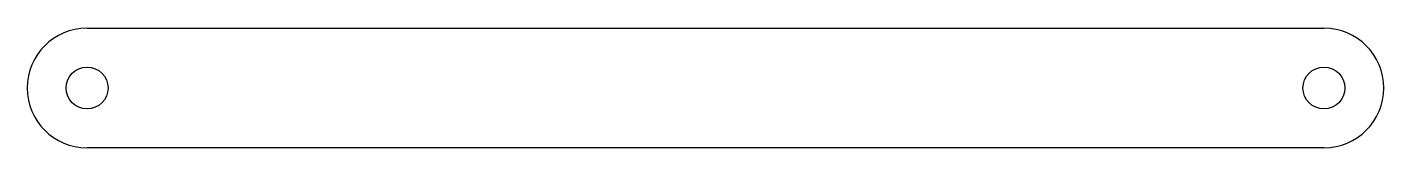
# Model space of a CAD drawing. Header units: millimetres. Extents: x -6 to 130, y -6 to 6.
import ezdxf

# ---------------------------------------------------------------- set-up
doc = ezdxf.new("R2010")
doc.units = ezdxf.units.MM
doc.layers.add('outline', color=7, linetype='Continuous')

msp = doc.modelspace()

# ---------------------------------------------------------------- linework, layer by layer
at = {"layer": 'outline'}
for p, q in [((0, 6), (123.8, 6)), ((123.8, -6), (0, -6))]:
    msp.add_line(p, q, dxfattribs=at)
for centre in [(0, 0), (123.8, 0)]:
    msp.add_circle(centre, 2.1, dxfattribs=at)
for centre, start, end in [((0, 0), 90, 270), ((123.8, 0), 270, 90)]:
    msp.add_arc(centre, 6, start, end, dxfattribs=at)

doc.saveas('drawing.dxf')
